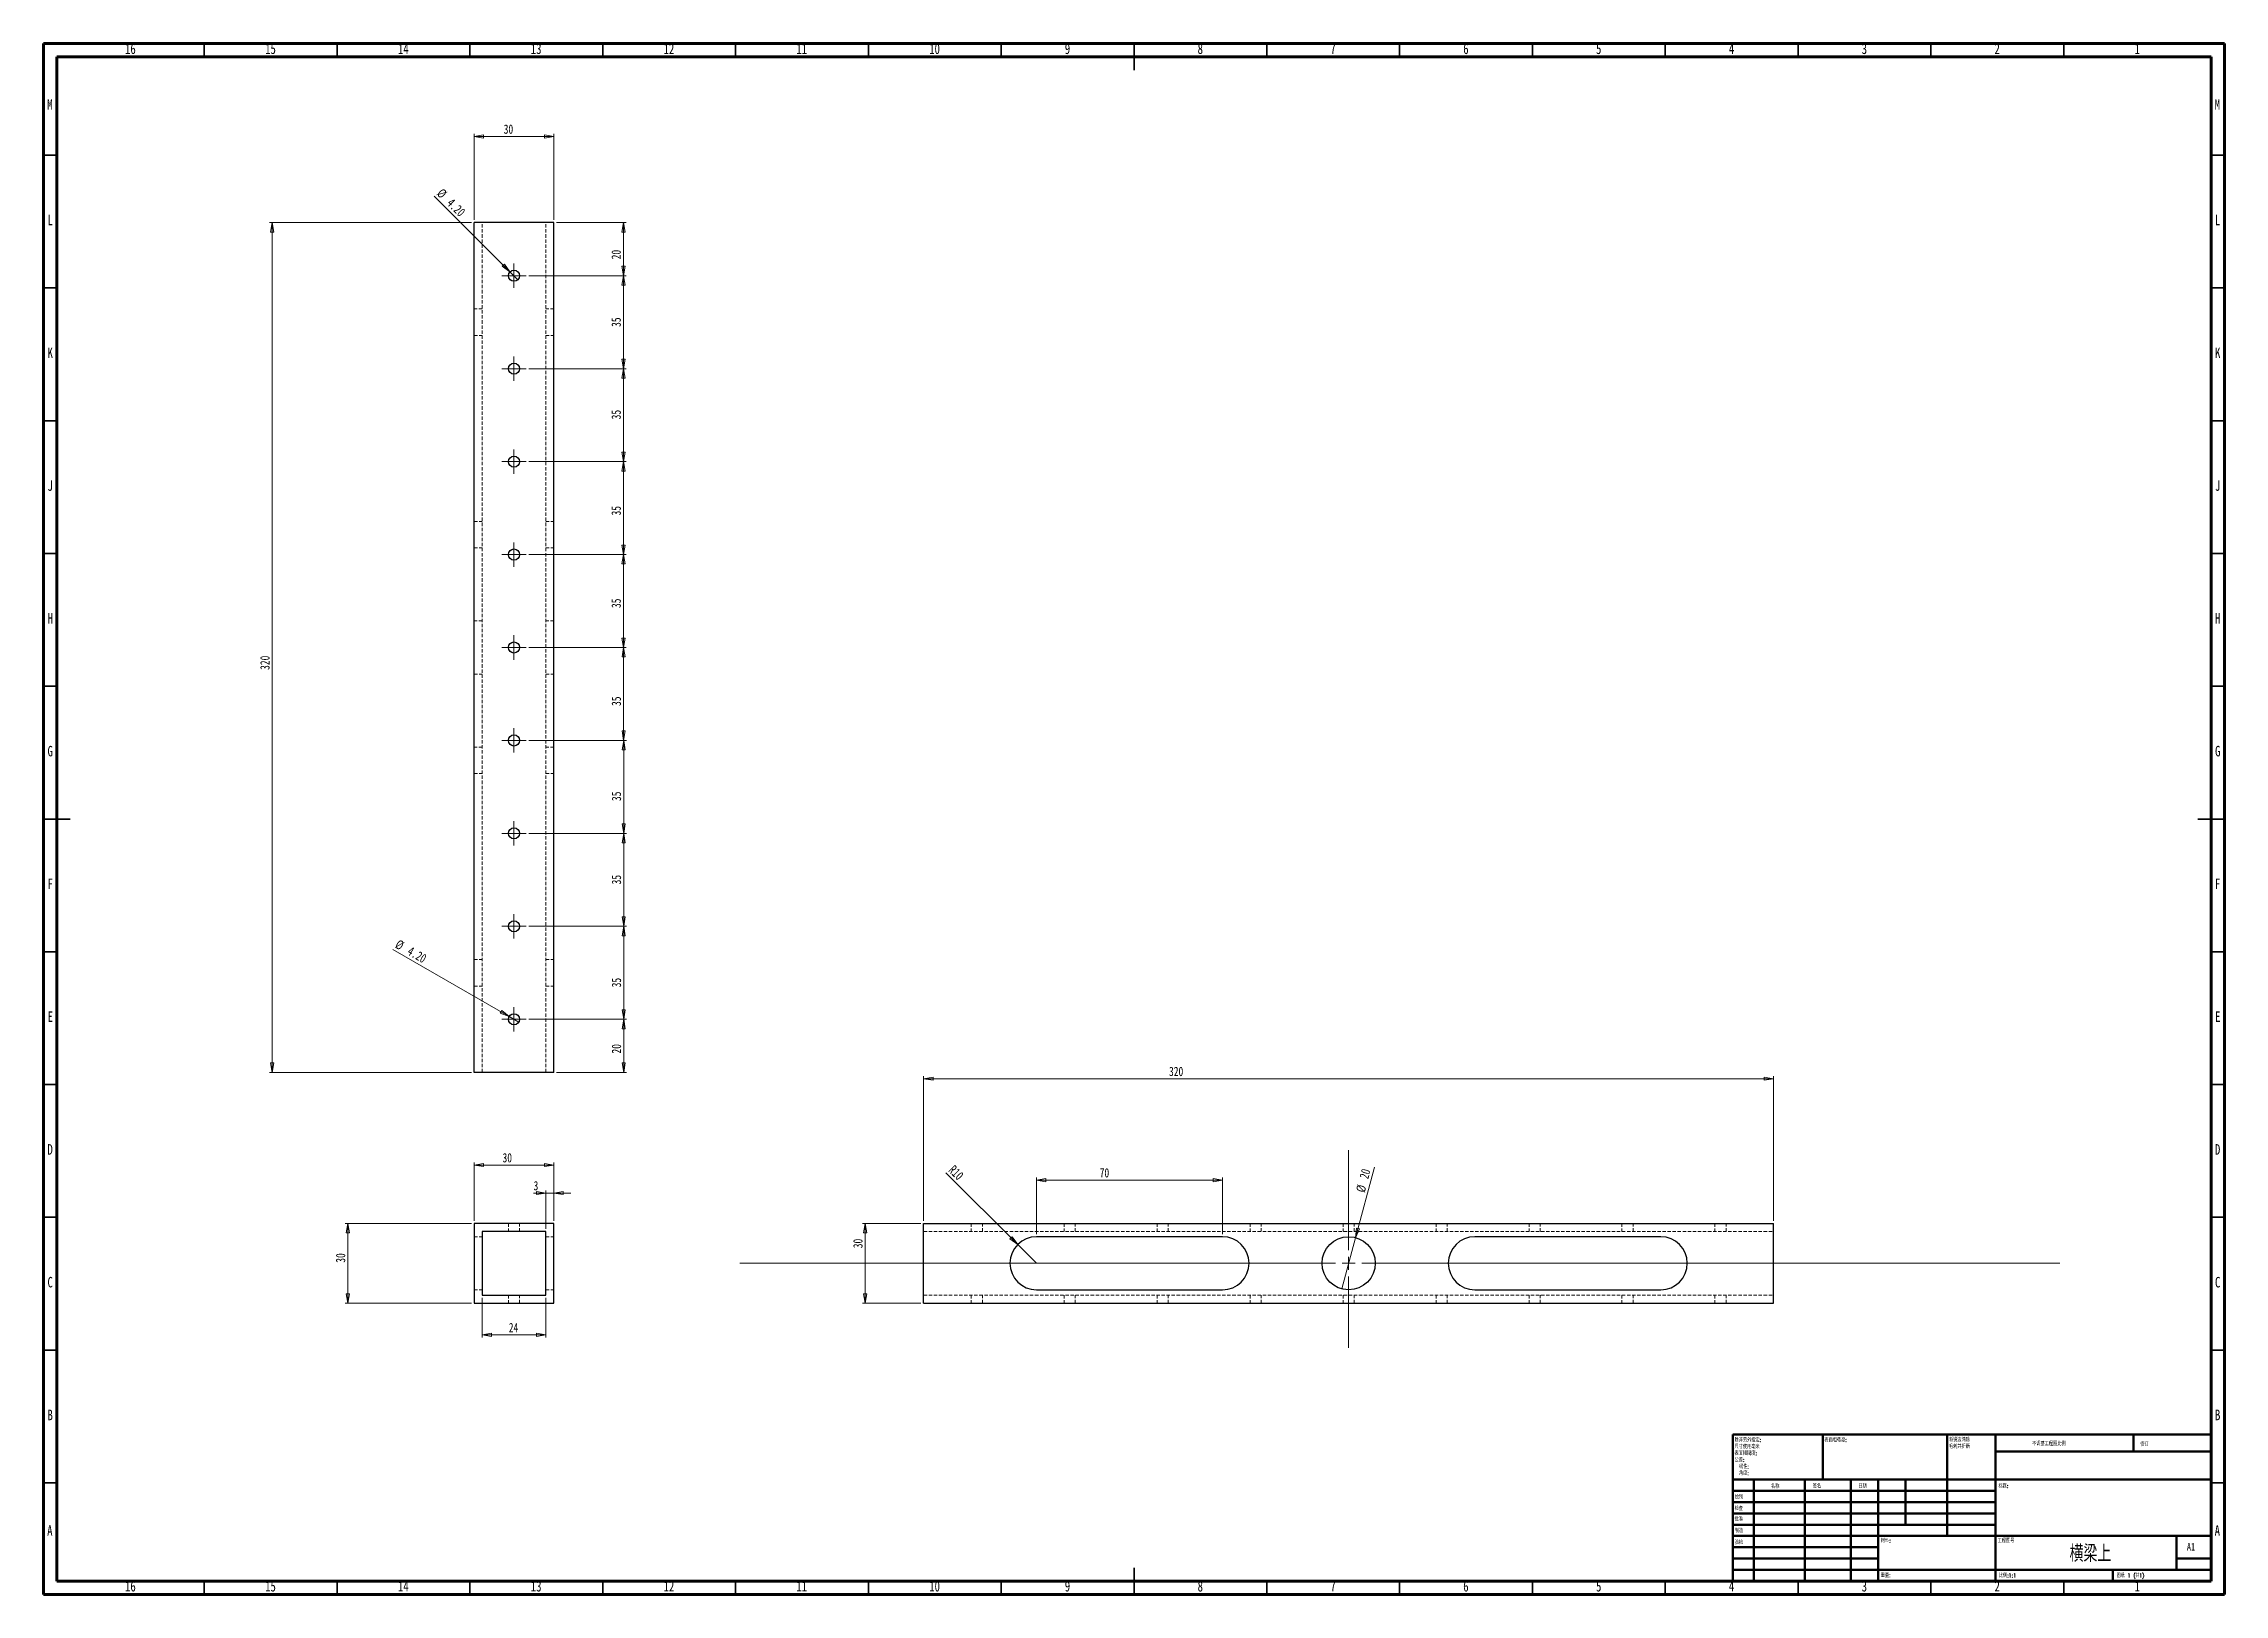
# Model space of a CAD drawing. Header units: millimetres. Extents: x 15 to 836, y 5 to 589.
import ezdxf

# ---------------------------------------------------------------- set-up
doc = ezdxf.new("R2010")
doc.units = ezdxf.units.MM
doc.linetypes.add('HIDDEN', pattern=[1.905, 1.27, -0.635])
doc.styles.add('SLDTEXTSTYLE0', font='TXT', dxfattribs={"width": 0.75, "bigfont": 'bigfont'})
doc.styles.add('SLDTEXTSTYLE1', font='TXT', dxfattribs={"width": 0.694444, "bigfont": 'bigfont'})
doc.styles.add('SLDTEXTSTYLE2', font='TXT', dxfattribs={"width": 0.75})
doc.dimstyles.new('SLDDIMSTYLE0', dxfattribs={"dimtxt": 3.5, "dimasz": 3.556, "dimexe": 0, "dimexo": 0.0625, "dimgap": 0.875, "dimtad": 1, "dimrnd": 1e-09, "dimzin": 12, "dimdsep": 46, "dimtxsty": 'SLDTEXTSTYLE2', "dimblk1": 'CLOSED', "dimblk2": 'CLOSED', "dimsah": 1, "dimcen": 0.09, "dimadec": 0, "dimazin": 3, "dimtfac": 1, "dimtofl": 0, "dimtmove": 0, "dimatfit": 3, "dimldrblk": 'CLOSED', "dimfxl": 1, "dimfrac": 2, "dimtolj": 1, "dimtzin": 12, "dimarcsym": 0})
doc.dimstyles.new('SLDDIMSTYLE1', dxfattribs={"dimtxt": 3.5, "dimasz": 3.556, "dimexe": 0, "dimexo": 0.0625, "dimgap": 0.875, "dimtad": 1, "dimrnd": 1e-09, "dimzin": 12, "dimdsep": 46, "dimtxsty": 'SLDTEXTSTYLE2', "dimblk1": 'CLOSED', "dimblk2": 'CLOSED', "dimsah": 1, "dimcen": 0.09, "dimadec": 0, "dimazin": 3, "dimtfac": 1, "dimtmove": 0, "dimatfit": 0, "dimldrblk": 'CLOSED', "dimfxl": 1, "dimfrac": 2, "dimtolj": 1, "dimtzin": 12, "dimarcsym": 0})
doc.dimstyles.new('SLDDIMSTYLE2', dxfattribs={"dimtxt": 3.5, "dimasz": 3.556, "dimexe": 0, "dimexo": 0.0625, "dimgap": 0.875, "dimtad": 1, "dimrnd": 1e-09, "dimzin": 4, "dimdsep": 46, "dimtxsty": 'SLDTEXTSTYLE2', "dimblk1": 'NONE', "dimblk2": 'CLOSED', "dimsah": 1, "dimcen": 0, "dimadec": 0, "dimazin": 1, "dimtfac": 1, "dimtmove": 0, "dimatfit": 3, "dimldrblk": 'NONE', "dimfxl": 1, "dimfrac": 2, "dimtolj": 1, "dimtzin": 12, "dimarcsym": 0})
doc.dimstyles.new('SLDDIMSTYLE3', dxfattribs={"dimtxt": 3.5, "dimasz": 3.556, "dimexe": 0, "dimexo": 0.0625, "dimgap": 0.875, "dimtad": 1, "dimrnd": 1e-09, "dimzin": 12, "dimdsep": 46, "dimtxsty": 'SLDTEXTSTYLE2', "dimblk1": 'CLOSED', "dimblk2": 'CLOSED', "dimsah": 1, "dimcen": 0, "dimadec": 0, "dimazin": 3, "dimtfac": 1, "dimtofl": 0, "dimtmove": 0, "dimatfit": 3, "dimldrblk": 'CLOSED', "dimfxl": 1, "dimfrac": 2, "dimtolj": 1, "dimtzin": 12, "dimarcsym": 0})
doc.dimstyles.new('SLDDIMSTYLE4', dxfattribs={"dimtxt": 3.5, "dimasz": 3.556, "dimexe": 0, "dimexo": 0.0625, "dimgap": 0.875, "dimtad": 1, "dimrnd": 1e-09, "dimzin": 12, "dimdsep": 46, "dimtxsty": 'SLDTEXTSTYLE2', "dimblk1": 'NONE', "dimblk2": 'CLOSED', "dimsah": 1, "dimcen": 0, "dimadec": 0, "dimazin": 3, "dimtfac": 1, "dimtmove": 0, "dimatfit": 3, "dimldrblk": 'NONE', "dimfxl": 1, "dimfrac": 2, "dimtolj": 1, "dimtzin": 12, "dimarcsym": 0})

# ---------------------------------------------------------------- blocks, each defined once
blk = doc.blocks.new('SW_NOTE_0')
at = {"color": 0, "linetype": 'Continuous', "lineweight": 0, "char_height": 1.5, "attachment_point": 1, "style": 'SLDTEXTSTYLE0'}
for s, insert in [('\\M+18F9C\\M+194F1另\\M+18A4F\\M+18E77\\M+192E8:', (0, 1.93)), ('\\M+1955C\\M+196CA\\M+19165糙\\M+19378:', (0, -3.07)), ('\\M+18EDA\\M+190A1\\M+18E67\\M+19770\\M+19F7C\\M+195C4', (0, -0.57)), ('\\M+18CF6\\M+18DB7:', (0, -5.57)), ('线\\M+190AB:', (1.69, -8.07)), ('\\M+18A70\\M+19378:', (1.69, -10.57))]:
    blk.add_mtext(s, dxfattribs=dict(at, insert=insert))
blk = doc.blocks.new('SW_NOTE_1')
at = {"color": 0, "linetype": 'Continuous', "lineweight": 0, "char_height": 1.5, "attachment_point": 1, "style": 'SLDTEXTSTYLE0'}
for s, insert in [('\\M+18FAB锐边\\M+190B4\\M+18F9C', (0, 1.93)), ('\\M+196D1\\M+18E68\\M+19BF3\\M+190DC\\M+19266', (0, -0.57))]:
    blk.add_mtext(s, dxfattribs=dict(at, insert=insert))
blk = doc.blocks.new('_Closed')
at = {"color": 0, "linetype": 'ByBlock', "lineweight": -2}
for p, q in [((-1, 0.166667), (0, 0)), ((-1, 0.166667), (-1, -0.166667)), ((0, 0), (-1, -0.166667)), ((0, 0), (-1, 0))]:
    blk.add_line(p, q, dxfattribs=at)
blk = doc.blocks.new('_D')
at = {"color": 7, "linetype": 'Continuous', "lineweight": 18}
for p, q in [((177.07, 145.68), (177.07, 167.68)), ((207.07, 166.68), (177.07, 166.68)), ((207.07, 145.68), (207.07, 167.68))]:
    blk.add_line(p, q, dxfattribs=at)
at = {"color": 7, "linetype": 'Continuous', "lineweight": 18, "xscale": 3.556, "yscale": 3.556, "rotation": 180}
blk.add_blockref('_Closed', (177.07, 166.68, -160), dxfattribs=at)
at = {"color": 7, "linetype": 'Continuous', "lineweight": 18, "xscale": 3.556, "yscale": 3.556}
blk.add_blockref('_Closed', (207.07, 166.68, -160), dxfattribs=at)
at = {"color": 7, "linetype": 'Continuous', "lineweight": 18, "insert": (187.76, 171.19), "char_height": 3.5, "attachment_point": 1, "style": 'SLDTEXTSTYLE2'}
blk.add_mtext('30', dxfattribs=at)
blk = doc.blocks.new('_D_1')
at = {"color": 7, "linetype": 'Continuous', "lineweight": 18}
for p, q in [((176.07, 144.68), (128.55, 144.68)), ((129.55, 144.68), (129.55, 114.68)), ((176.07, 114.68), (128.55, 114.68))]:
    blk.add_line(p, q, dxfattribs=at)
at = {"color": 7, "linetype": 'Continuous', "lineweight": 18, "xscale": 3.556, "yscale": 3.556}
for p, rotation in [((129.55, 144.68, -160), 90), ((129.55, 114.68, -160), 270)]:
    blk.add_blockref('_Closed', p, dxfattribs=dict(at, rotation=rotation))
at = {"color": 7, "linetype": 'Continuous', "lineweight": 18, "insert": (125.04, 129.91), "char_height": 3.5, "attachment_point": 1, "rotation": 90, "style": 'SLDTEXTSTYLE2'}
blk.add_mtext('30', dxfattribs=at)
blk = doc.blocks.new('_D_2')
at = {"color": 7, "linetype": 'Continuous', "lineweight": 18}
for p, q in [((204.07, 156.15), (199.45, 156.15)), ((204.07, 142.68), (204.07, 157.15)), ((204.07, 156.15), (207.07, 156.15)), ((207.07, 145.68), (207.07, 157.15)), ((207.07, 156.15), (213.42, 156.15))]:
    blk.add_line(p, q, dxfattribs=at)
at = {"color": 7, "linetype": 'Continuous', "lineweight": 18, "xscale": 3.556, "yscale": 3.556}
blk.add_blockref('_Closed', (204.07, 156.15, -160), dxfattribs=at)
at = {"color": 7, "linetype": 'Continuous', "lineweight": 18, "xscale": 3.556, "yscale": 3.556, "rotation": 180}
blk.add_blockref('_Closed', (207.07, 156.15, -160), dxfattribs=at)
at = {"color": 7, "linetype": 'Continuous', "lineweight": 18, "insert": (199.45, 160.66), "char_height": 3.5, "attachment_point": 1, "style": 'SLDTEXTSTYLE2'}
blk.add_mtext('3', dxfattribs=at)
blk = doc.blocks.new('_D_3')
at = {"color": 7, "linetype": 'Continuous', "lineweight": 18}
for p, q in [((180.07, 116.68), (180.07, 101.73)), ((204.07, 116.68), (204.07, 101.73)), ((204.07, 102.73), (180.07, 102.73))]:
    blk.add_line(p, q, dxfattribs=at)
at = {"color": 7, "linetype": 'Continuous', "lineweight": 18, "xscale": 3.556, "yscale": 3.556, "rotation": 180}
blk.add_blockref('_Closed', (180.07, 102.73, -160), dxfattribs=at)
at = {"color": 7, "linetype": 'Continuous', "lineweight": 18, "xscale": 3.556, "yscale": 3.556}
blk.add_blockref('_Closed', (204.07, 102.73, -160), dxfattribs=at)
at = {"color": 7, "linetype": 'Continuous', "lineweight": 18, "insert": (190.12, 107.24), "char_height": 3.5, "attachment_point": 1, "style": 'SLDTEXTSTYLE2'}
blk.add_mtext('24', dxfattribs=at)
blk = doc.blocks.new('_D_4')
at = {"color": 7, "linetype": 'Continuous', "lineweight": 18}
for p, q in [((176.07, 521.6), (100.07, 521.6)), ((101.07, 201.6), (101.07, 521.6)), ((176.07, 201.6), (100.07, 201.6))]:
    blk.add_line(p, q, dxfattribs=at)
at = {"color": 7, "linetype": 'Continuous', "lineweight": 18, "xscale": 3.556, "yscale": 3.556}
for p, rotation in [((101.07, 521.6, -15), 90), ((101.07, 201.6, -15), 270)]:
    blk.add_blockref('_Closed', p, dxfattribs=dict(at, rotation=rotation))
at = {"color": 7, "linetype": 'Continuous', "lineweight": 18, "insert": (96.56, 353.16), "char_height": 3.5, "attachment_point": 1, "rotation": 90, "style": 'SLDTEXTSTYLE2'}
blk.add_mtext('320', dxfattribs=at)
blk = doc.blocks.new('_D_5')
at = {"color": 7, "linetype": 'Continuous', "lineweight": 18}
for p, q in [((177.07, 522.6), (177.07, 555.04)), ((207.07, 554.04), (177.07, 554.04)), ((207.07, 522.6), (207.07, 555.04))]:
    blk.add_line(p, q, dxfattribs=at)
at = {"color": 7, "linetype": 'Continuous', "lineweight": 18, "xscale": 3.556, "yscale": 3.556, "rotation": 180}
blk.add_blockref('_Closed', (177.07, 554.04, -15), dxfattribs=at)
at = {"color": 7, "linetype": 'Continuous', "lineweight": 18, "xscale": 3.556, "yscale": 3.556}
blk.add_blockref('_Closed', (207.07, 554.04, -15), dxfattribs=at)
at = {"color": 7, "linetype": 'Continuous', "lineweight": 18, "insert": (188.21, 558.56), "char_height": 3.5, "attachment_point": 1, "style": 'SLDTEXTSTYLE2'}
blk.add_mtext('30', dxfattribs=at)
blk = doc.blocks.new('_D_6')
at = {"color": 7, "linetype": 'Continuous', "lineweight": 18}
for p, q in [((208.07, 521.6), (234.3, 521.6)), ((233.3, 501.6), (233.3, 521.6)), ((197.67, 501.6), (234.3, 501.6))]:
    blk.add_line(p, q, dxfattribs=at)
at = {"color": 7, "linetype": 'Continuous', "lineweight": 18, "xscale": 3.556, "yscale": 3.556}
for p, rotation in [((233.3, 521.6, -15), 90), ((233.3, 501.6, -15), 270)]:
    blk.add_blockref('_Closed', p, dxfattribs=dict(at, rotation=rotation))
at = {"color": 7, "linetype": 'Continuous', "lineweight": 18, "insert": (228.79, 507.78), "char_height": 3.5, "attachment_point": 1, "rotation": 90, "style": 'SLDTEXTSTYLE2'}
blk.add_mtext('20', dxfattribs=at)
blk = doc.blocks.new('_D_7')
at = {"color": 7, "linetype": 'Continuous', "lineweight": 18}
for p, q in [((197.67, 501.6), (234.3, 501.6)), ((233.3, 466.6), (233.3, 501.6)), ((197.67, 466.6), (234.3, 466.6))]:
    blk.add_line(p, q, dxfattribs=at)
at = {"color": 7, "linetype": 'Continuous', "lineweight": 18, "xscale": 3.556, "yscale": 3.556}
for p, rotation in [((233.3, 501.6, -15), 90), ((233.3, 466.6, -15), 270)]:
    blk.add_blockref('_Closed', p, dxfattribs=dict(at, rotation=rotation))
at = {"color": 7, "linetype": 'Continuous', "lineweight": 18, "insert": (228.79, 482.33), "char_height": 3.5, "attachment_point": 1, "rotation": 90, "style": 'SLDTEXTSTYLE2'}
blk.add_mtext('35', dxfattribs=at)
blk = doc.blocks.new('_D_8')
at = {"color": 7, "linetype": 'Continuous', "lineweight": 18}
for p, q in [((197.67, 466.6), (234.3, 466.6)), ((233.3, 431.6), (233.3, 466.6)), ((197.67, 431.6), (234.3, 431.6))]:
    blk.add_line(p, q, dxfattribs=at)
at = {"color": 7, "linetype": 'Continuous', "lineweight": 18, "xscale": 3.556, "yscale": 3.556}
for p, rotation in [((233.3, 466.6, -15), 90), ((233.3, 431.6, -15), 270)]:
    blk.add_blockref('_Closed', p, dxfattribs=dict(at, rotation=rotation))
at = {"color": 7, "linetype": 'Continuous', "lineweight": 18, "insert": (228.79, 447.52), "char_height": 3.5, "attachment_point": 1, "rotation": 90, "style": 'SLDTEXTSTYLE2'}
blk.add_mtext('35', dxfattribs=at)
blk = doc.blocks.new('_D_9')
at = {"color": 7, "linetype": 'Continuous', "lineweight": 18}
for p, q in [((197.67, 431.6), (234.3, 431.6)), ((233.3, 396.6), (233.3, 431.6)), ((197.67, 396.6), (234.3, 396.6))]:
    blk.add_line(p, q, dxfattribs=at)
at = {"color": 7, "linetype": 'Continuous', "lineweight": 18, "xscale": 3.556, "yscale": 3.556}
for p, rotation in [((233.3, 431.6, -15), 90), ((233.3, 396.6, -15), 270)]:
    blk.add_blockref('_Closed', p, dxfattribs=dict(at, rotation=rotation))
at = {"color": 7, "linetype": 'Continuous', "lineweight": 18, "insert": (228.79, 411.32), "char_height": 3.5, "attachment_point": 1, "rotation": 90, "style": 'SLDTEXTSTYLE2'}
blk.add_mtext('35', dxfattribs=at)
blk = doc.blocks.new('_D_10')
at = {"color": 7, "linetype": 'Continuous', "lineweight": 18}
for p, q in [((197.67, 396.6), (234.3, 396.6)), ((233.3, 361.6), (233.3, 396.6)), ((197.67, 361.6), (234.3, 361.6))]:
    blk.add_line(p, q, dxfattribs=at)
at = {"color": 7, "linetype": 'Continuous', "lineweight": 18, "xscale": 3.556, "yscale": 3.556}
for p, rotation in [((233.3, 396.6, -15), 90), ((233.3, 361.6, -15), 270)]:
    blk.add_blockref('_Closed', p, dxfattribs=dict(at, rotation=rotation))
at = {"color": 7, "linetype": 'Continuous', "lineweight": 18, "insert": (228.79, 376.46), "char_height": 3.5, "attachment_point": 1, "rotation": 90, "style": 'SLDTEXTSTYLE2'}
blk.add_mtext('35', dxfattribs=at)
blk = doc.blocks.new('_D_11')
at = {"color": 7, "linetype": 'Continuous', "lineweight": 18}
for p, q in [((197.67, 361.6), (234.36, 361.6)), ((233.36, 361.6), (233.36, 326.6)), ((197.67, 326.6), (234.36, 326.6))]:
    blk.add_line(p, q, dxfattribs=at)
at = {"color": 7, "linetype": 'Continuous', "lineweight": 18, "xscale": 3.556, "yscale": 3.556}
for p, rotation in [((233.36, 361.6, -15), 90), ((233.36, 326.6, -15), 270)]:
    blk.add_blockref('_Closed', p, dxfattribs=dict(at, rotation=rotation))
at = {"color": 7, "linetype": 'Continuous', "lineweight": 18, "insert": (228.85, 339.58), "char_height": 3.5, "attachment_point": 1, "rotation": 90, "style": 'SLDTEXTSTYLE2'}
blk.add_mtext('35', dxfattribs=at)
blk = doc.blocks.new('_D_12')
at = {"color": 7, "linetype": 'Continuous', "lineweight": 18}
for p, q in [((197.67, 326.6), (234.4, 326.6)), ((233.4, 291.6), (233.4, 326.6)), ((197.67, 291.6), (234.4, 291.6))]:
    blk.add_line(p, q, dxfattribs=at)
at = {"color": 7, "linetype": 'Continuous', "lineweight": 18, "xscale": 3.556, "yscale": 3.556}
for p, rotation in [((233.4, 326.6, -15), 90), ((233.4, 291.6, -15), 270)]:
    blk.add_blockref('_Closed', p, dxfattribs=dict(at, rotation=rotation))
at = {"color": 7, "linetype": 'Continuous', "lineweight": 18, "insert": (228.88, 303.77), "char_height": 3.5, "attachment_point": 1, "rotation": 90, "style": 'SLDTEXTSTYLE2'}
blk.add_mtext('35', dxfattribs=at)
blk = doc.blocks.new('_D_13')
at = {"color": 7, "linetype": 'Continuous', "lineweight": 18}
for p, q in [((197.67, 291.6), (234.4, 291.6)), ((233.4, 256.6), (233.4, 291.6)), ((197.67, 256.6), (234.4, 256.6))]:
    blk.add_line(p, q, dxfattribs=at)
at = {"color": 7, "linetype": 'Continuous', "lineweight": 18, "xscale": 3.556, "yscale": 3.556}
for p, rotation in [((233.4, 291.6, -15), 90), ((233.4, 256.6, -15), 270)]:
    blk.add_blockref('_Closed', p, dxfattribs=dict(at, rotation=rotation))
at = {"color": 7, "linetype": 'Continuous', "lineweight": 18, "insert": (228.88, 272.38), "char_height": 3.5, "attachment_point": 1, "rotation": 90, "style": 'SLDTEXTSTYLE2'}
blk.add_mtext('35', dxfattribs=at)
blk = doc.blocks.new('_D_14')
at = {"color": 7, "linetype": 'Continuous', "lineweight": 18}
for p, q in [((197.67, 256.6), (234.4, 256.6)), ((233.4, 221.6), (233.4, 256.6)), ((197.67, 221.6), (234.4, 221.6))]:
    blk.add_line(p, q, dxfattribs=at)
at = {"color": 7, "linetype": 'Continuous', "lineweight": 18, "xscale": 3.556, "yscale": 3.556}
for p, rotation in [((233.4, 256.6, -15), 90), ((233.4, 221.6, -15), 270)]:
    blk.add_blockref('_Closed', p, dxfattribs=dict(at, rotation=rotation))
at = {"color": 7, "linetype": 'Continuous', "lineweight": 18, "insert": (228.89, 233.62), "char_height": 3.5, "attachment_point": 1, "rotation": 90, "style": 'SLDTEXTSTYLE2'}
blk.add_mtext('35', dxfattribs=at)
blk = doc.blocks.new('_D_15')
at = {"color": 7, "linetype": 'Continuous', "lineweight": 18}
for p, q in [((197.67, 221.6), (234.4, 221.6)), ((233.4, 221.6), (233.4, 201.6)), ((208.07, 201.6), (234.4, 201.6))]:
    blk.add_line(p, q, dxfattribs=at)
at = {"color": 7, "linetype": 'Continuous', "lineweight": 18, "xscale": 3.556, "yscale": 3.556}
for p, rotation in [((233.4, 221.6, -15), 90), ((233.4, 201.6, -15), 270)]:
    blk.add_blockref('_Closed', p, dxfattribs=dict(at, rotation=rotation))
at = {"color": 7, "linetype": 'Continuous', "lineweight": 18, "insert": (228.89, 208.68), "char_height": 3.5, "attachment_point": 1, "rotation": 90, "style": 'SLDTEXTSTYLE2'}
blk.add_mtext('20', dxfattribs=at)
blk = doc.blocks.new('_D_16')
at = {"color": 7, "linetype": 'Continuous', "lineweight": 18}
for q in [(162.08, 531.59), (193.55, 500.11)]:
    blk.add_line((190.58, 503.08), q, dxfattribs=at)
at = {"color": 7, "linetype": 'Continuous', "lineweight": 18, "xscale": 3.556, "yscale": 3.556, "rotation": 315}
blk.add_blockref('_Closed', (190.58, 503.08, -15), dxfattribs=at)
at = {"color": 7, "linetype": 'Continuous', "lineweight": 18, "char_height": 3.5, "attachment_point": 1, "rotation": 315, "style": 'SLDTEXTSTYLE2'}
for s, insert in [('%%c', (165.26, 534.77)), ('4.20', (169.03, 531.08))]:
    blk.add_mtext(s, dxfattribs=dict(at, insert=insert))
blk = doc.blocks.new('_None')
blk = doc.blocks.new('_D_17')
at = {"color": 7, "linetype": 'Continuous', "lineweight": 18}
for q in [(146.52, 247.9), (193.89, 220.55)]:
    blk.add_line((190.25, 222.65), q, dxfattribs=at)
at = {"color": 7, "linetype": 'Continuous', "lineweight": 18, "xscale": 3.556, "yscale": 3.556, "rotation": 330}
blk.add_blockref('_Closed', (190.25, 222.65, -15), dxfattribs=at)
at = {"color": 7, "linetype": 'Continuous', "lineweight": 18, "char_height": 3.5, "attachment_point": 1, "rotation": 330, "style": 'SLDTEXTSTYLE2'}
for s, insert in [('%%c', (148.77, 251.8)), ('4.20', (153.37, 249.21))]:
    blk.add_mtext(s, dxfattribs=dict(at, insert=insert))
blk = doc.blocks.new('SW_CENTERMARKSYMBOL_0')
at = {"color": 0, "linetype": 'Continuous', "lineweight": 0}
for p, q in [((-2.5, 0), (-4.6, 0)), ((0, 0), (-2.5, 0)), ((0, 2.5), (0, 4.6)), ((0, 0), (0, 2.5)), ((0, 0), (0, -2.5)), ((0, 0), (2.5, 0)), ((2.5, 0), (4.6, 0)), ((0, -2.5), (0, -4.6))]:
    blk.add_line(p, q, dxfattribs=at)
blk = doc.blocks.new('SW_CENTERMARKSYMBOL_1')
at = {"color": 0, "linetype": 'Continuous', "lineweight": 0}
for p, q in [((-2.5, 0), (-4.6, 0)), ((0, 0), (-2.5, 0)), ((0, 2.5), (0, 4.6)), ((0, 0), (0, 2.5)), ((0, 0), (0, -2.5)), ((0, 0), (2.5, 0)), ((2.5, 0), (4.6, 0)), ((0, -2.5), (0, -4.6))]:
    blk.add_line(p, q, dxfattribs=at)
blk = doc.blocks.new('SW_CENTERMARKSYMBOL_2')
at = {"color": 0, "linetype": 'Continuous', "lineweight": 0}
for p, q in [((-2.5, 0), (-4.6, 0)), ((0, 0), (-2.5, 0)), ((0, 2.5), (0, 4.6)), ((0, 0), (0, 2.5)), ((0, 0), (0, -2.5)), ((0, 0), (2.5, 0)), ((2.5, 0), (4.6, 0)), ((0, -2.5), (0, -4.6))]:
    blk.add_line(p, q, dxfattribs=at)
blk = doc.blocks.new('SW_CENTERMARKSYMBOL_3')
at = {"color": 0, "linetype": 'Continuous', "lineweight": 0}
for p, q in [((-2.5, 0), (-4.6, 0)), ((0, 0), (-2.5, 0)), ((0, 2.5), (0, 4.6)), ((0, 0), (0, 2.5)), ((0, 0), (0, -2.5)), ((0, 0), (2.5, 0)), ((2.5, 0), (4.6, 0)), ((0, -2.5), (0, -4.6))]:
    blk.add_line(p, q, dxfattribs=at)
blk = doc.blocks.new('SW_CENTERMARKSYMBOL_4')
at = {"color": 0, "linetype": 'Continuous', "lineweight": 0}
for p, q in [((-2.5, 0), (-4.6, 0)), ((0, 0), (-2.5, 0)), ((0, 2.5), (0, 4.6)), ((0, 0), (0, 2.5)), ((0, 0), (0, -2.5)), ((0, 0), (2.5, 0)), ((2.5, 0), (4.6, 0)), ((0, -2.5), (0, -4.6))]:
    blk.add_line(p, q, dxfattribs=at)
blk = doc.blocks.new('SW_CENTERMARKSYMBOL_5')
at = {"color": 0, "linetype": 'Continuous', "lineweight": 0}
for p, q in [((-2.5, 0), (-4.6, 0)), ((0, 0), (-2.5, 0)), ((0, 2.5), (0, 4.6)), ((0, 0), (0, 2.5)), ((0, 0), (0, -2.5)), ((0, 0), (2.5, 0)), ((2.5, 0), (4.6, 0)), ((0, -2.5), (0, -4.6))]:
    blk.add_line(p, q, dxfattribs=at)
blk = doc.blocks.new('SW_CENTERMARKSYMBOL_6')
at = {"color": 0, "linetype": 'Continuous', "lineweight": 0}
for p, q in [((-2.5, 0), (-4.6, 0)), ((0, 0), (-2.5, 0)), ((0, 2.5), (0, 4.6)), ((0, 0), (0, 2.5)), ((0, 0), (0, -2.5)), ((0, 0), (2.5, 0)), ((2.5, 0), (4.6, 0)), ((0, -2.5), (0, -4.6))]:
    blk.add_line(p, q, dxfattribs=at)
blk = doc.blocks.new('SW_CENTERMARKSYMBOL_7')
at = {"color": 0, "linetype": 'Continuous', "lineweight": 0}
for p, q in [((-2.5, 0), (-4.6, 0)), ((0, 0), (-2.5, 0)), ((0, 2.5), (0, 4.6)), ((0, 0), (0, 2.5)), ((0, 0), (0, -2.5)), ((0, 0), (2.5, 0)), ((2.5, 0), (4.6, 0)), ((0, -2.5), (0, -4.6))]:
    blk.add_line(p, q, dxfattribs=at)
blk = doc.blocks.new('SW_CENTERMARKSYMBOL_8')
at = {"color": 0, "linetype": 'Continuous', "lineweight": 0}
for p, q in [((-2.5, 0), (-4.6, 0)), ((0, 0), (-2.5, 0)), ((0, 2.5), (0, 4.6)), ((0, 0), (0, 2.5)), ((0, 0), (0, -2.5)), ((0, 0), (2.5, 0)), ((2.5, 0), (4.6, 0)), ((0, -2.5), (0, -4.6))]:
    blk.add_line(p, q, dxfattribs=at)
blk = doc.blocks.new('_D_18')
at = {"color": 7, "linetype": 'Continuous', "lineweight": 18}
for p, q in [((346.31, 145.68), (346.31, 200.2)), ((346.31, 199.2), (666.31, 199.2)), ((666.31, 145.68), (666.31, 200.2))]:
    blk.add_line(p, q, dxfattribs=at)
at = {"color": 7, "linetype": 'Continuous', "lineweight": 18, "xscale": 3.556, "yscale": 3.556, "rotation": 180}
blk.add_blockref('_Closed', (346.31, 199.2, -15), dxfattribs=at)
at = {"color": 7, "linetype": 'Continuous', "lineweight": 18, "xscale": 3.556, "yscale": 3.556}
blk.add_blockref('_Closed', (666.31, 199.2, -15), dxfattribs=at)
at = {"color": 7, "linetype": 'Continuous', "lineweight": 18, "insert": (438.68, 203.71), "char_height": 3.5, "attachment_point": 1, "style": 'SLDTEXTSTYLE2'}
blk.add_mtext('320', dxfattribs=at)
blk = doc.blocks.new('_D_19')
at = {"color": 7, "linetype": 'Continuous', "lineweight": 18}
for p, q in [((345.31, 144.68), (323.31, 144.68)), ((324.31, 114.68), (324.31, 144.68)), ((345.31, 114.68), (323.31, 114.68))]:
    blk.add_line(p, q, dxfattribs=at)
at = {"color": 7, "linetype": 'Continuous', "lineweight": 18, "xscale": 3.556, "yscale": 3.556}
for p, rotation in [((324.31, 144.68, -15), 90), ((324.31, 114.68, -15), 270)]:
    blk.add_blockref('_Closed', p, dxfattribs=dict(at, rotation=rotation))
at = {"color": 7, "linetype": 'Continuous', "lineweight": 18, "insert": (319.8, 135.36), "char_height": 3.5, "attachment_point": 1, "rotation": 90, "style": 'SLDTEXTSTYLE2'}
blk.add_mtext('30', dxfattribs=at)
blk = doc.blocks.new('_D_20')
at = {"color": 7, "linetype": 'Continuous', "lineweight": 18}
for q in [(354.72, 163.78), (388.81, 129.68)]:
    blk.add_line((381.74, 136.75), q, dxfattribs=at)
at = {"color": 7, "linetype": 'Continuous', "lineweight": 18, "xscale": 3.556, "yscale": 3.556, "rotation": 315}
blk.add_blockref('_Closed', (381.74, 136.75, -15), dxfattribs=at)
at = {"color": 7, "linetype": 'Continuous', "lineweight": 18, "insert": (357.9, 166.97), "char_height": 3.5, "attachment_point": 1, "rotation": 315, "style": 'SLDTEXTSTYLE2'}
blk.add_mtext('R10', dxfattribs=at)
blk = doc.blocks.new('_D_21')
at = {"color": 7, "linetype": 'Continuous', "lineweight": 18}
for p, q in [((388.81, 140.68), (388.81, 162.01)), ((458.81, 161.01), (388.81, 161.01)), ((458.81, 140.68), (458.81, 162.01))]:
    blk.add_line(p, q, dxfattribs=at)
at = {"color": 7, "linetype": 'Continuous', "lineweight": 18, "xscale": 3.556, "yscale": 3.556, "rotation": 180}
blk.add_blockref('_Closed', (388.81, 161.01, -15), dxfattribs=at)
at = {"color": 7, "linetype": 'Continuous', "lineweight": 18, "xscale": 3.556, "yscale": 3.556}
blk.add_blockref('_Closed', (458.81, 161.01, -15), dxfattribs=at)
at = {"color": 7, "linetype": 'Continuous', "lineweight": 18, "insert": (412.59, 165.52), "char_height": 3.5, "attachment_point": 1, "style": 'SLDTEXTSTYLE2'}
blk.add_mtext('70', dxfattribs=at)
blk = doc.blocks.new('_D_22')
at = {"color": 7, "linetype": 'Continuous', "lineweight": 18}
for q in [(516.03, 165.94), (503.72, 120.02)]:
    blk.add_line((508.9, 139.34), q, dxfattribs=at)
at = {"color": 7, "linetype": 'Continuous', "lineweight": 18, "xscale": 3.556, "yscale": 3.556, "rotation": 255}
blk.add_blockref('_Closed', (508.9, 139.34, -15), dxfattribs=at)
at = {"color": 7, "linetype": 'Continuous', "lineweight": 18, "char_height": 3.5, "attachment_point": 1, "rotation": 75, "style": 'SLDTEXTSTYLE2'}
for s, insert in [('20', (510.29, 162.12)), ('%%c', (508.97, 157.01))]:
    blk.add_mtext(s, dxfattribs=dict(at, insert=insert))
blk = doc.blocks.new('SW_CENTERMARKSYMBOL_9')
at = {"color": 0, "linetype": 'Continuous', "lineweight": 0}
for p, q in [((0, 5), (0, 42.56)), ((-5, 0), (-229.15, 0)), ((0, 0), (-2.5, 0)), ((0, 0), (0, 2.5)), ((0, 0), (0, -2.5)), ((0, 0), (2.5, 0)), ((5, 0), (267.77, 0)), ((0, -5), (0, -31.79))]:
    blk.add_line(p, q, dxfattribs=at)

msp = doc.modelspace()

# ---------------------------------------------------------------- linework, layer by layer
at = {"color": 7, "linetype": 'Continuous', "lineweight": 70}
for p, q in [((15, 5), (15, 589)), ((15, 589), (836, 589)), ((20, 10), (20, 584)), ((20, 584), (831, 584)), ((831, 584), (831, 10)), ((836, 589), (836, 5)), ((831, 10), (20, 10)), ((836, 5), (15, 5))]:
    msp.add_line(p, q, dxfattribs=at)
at = {"color": 7, "linetype": 'Continuous', "lineweight": 35}
for p, q in [((75.5, 584), (75.5, 589)), ((125.5, 584), (125.5, 589)), ((175.5, 584), (175.5, 589)), ((225.5, 584), (225.5, 589)), ((275.5, 584), (275.5, 589)), ((325.5, 584), (325.5, 589)), ((375.5, 584), (375.5, 589)), ((425.5, 589.001), (425.5, 578.999)), ((425.5, 584), (425.5, 589)), ((475.5, 584), (475.5, 589)), ((525.5, 584), (525.5, 589)), ((575.5, 584), (575.5, 589)), ((625.5, 584), (625.5, 589)), ((675.5, 584), (675.5, 589)), ((725.5, 584), (725.5, 589)), ((775.5, 584), (775.5, 589)), ((20, 547), (15, 547)), ((831, 547), (836, 547)), ((20, 497), (15, 497)), ((831, 497), (836, 497)), ((20, 447), (15, 447)), ((831, 447), (836, 447)), ((20, 397), (15, 397)), ((831, 397), (836, 397)), ((20, 347), (15, 347)), ((831, 347), (836, 347)), ((14.999, 297), (25.001, 297)), ((20, 297), (15, 297)), ((836.001, 297), (825.999, 297)), ((831, 297), (836, 297)), ((20, 247), (15, 247)), ((831, 247), (836, 247)), ((20, 197), (15, 197)), ((831, 197), (836, 197)), ((20, 147), (15, 147)), ((831, 147), (836, 147)), ((20, 97), (15, 97)), ((831, 97), (836, 97)), ((20, 47), (15, 47)), ((831, 47), (836, 47)), ((75.5, 10), (75.5, 5)), ((125.5, 10), (125.5, 5)), ((175.5, 10), (175.5, 5)), ((225.5, 10), (225.5, 5)), ((275.5, 10), (275.5, 5)), ((325.5, 10), (325.5, 5)), ((375.5, 10), (375.5, 5)), ((425.5, 4.999), (425.5, 15.001)), ((425.5, 10), (425.5, 5)), ((475.5, 10), (475.5, 5)), ((525.5, 10), (525.5, 5)), ((575.5, 10), (575.5, 5)), ((625.5, 10), (625.5, 5)), ((675.5, 10), (675.5, 5)), ((725.5, 10), (725.5, 5)), ((775.5, 10), (775.5, 5))]:
    msp.add_line(p, q, dxfattribs=at)
at = {"color": 7, "linetype": 'Continuous', "lineweight": 25}
for p, q in [((177.067, 201.598), (177.067, 521.598)), ((207.067, 521.598), (177.067, 521.598)), ((207.067, 201.598), (207.067, 521.598)), ((207.067, 201.598), (177.067, 201.598)), ((207.067, 144.683), (177.067, 144.683)), ((177.067, 144.683), (177.067, 114.683)), ((204.067, 141.683), (180.067, 141.683)), ((180.067, 141.683), (180.067, 117.683)), ((204.067, 117.683), (204.067, 141.683)), ((207.067, 114.683), (207.067, 144.683)), ((346.312, 114.683), (346.312, 144.683)), ((346.312, 144.683), (666.312, 144.683)), ((458.812, 139.683), (388.812, 139.683)), ((623.812, 139.683), (553.812, 139.683)), ((666.312, 114.683), (666.312, 144.683)), ((180.067, 117.683), (204.067, 117.683)), ((388.812, 119.683), (458.812, 119.683)), ((553.812, 119.683), (623.812, 119.683)), ((177.067, 114.683), (207.067, 114.683)), ((346.312, 114.683), (666.312, 114.683))]:
    msp.add_line(p, q, dxfattribs=at)
at = {"color": 7, "linetype": 'HIDDEN', "lineweight": 18}
for p, q in [((180.067, 201.598), (180.067, 521.598)), ((204.067, 201.598), (204.067, 521.598)), ((180.067, 489.098), (177.067, 489.098)), ((207.067, 489.098), (204.067, 489.098)), ((177.067, 479.098), (180.067, 479.098)), ((204.067, 479.098), (207.067, 479.098)), ((177.067, 409.098), (180.067, 409.098)), ((204.067, 409.098), (207.067, 409.098)), ((177.067, 399.098), (180.067, 399.098)), ((204.067, 399.098), (207.067, 399.098)), ((180.067, 371.598), (177.067, 371.598)), ((207.067, 371.598), (204.067, 371.598)), ((177.067, 351.598), (180.067, 351.598)), ((204.067, 351.598), (207.067, 351.598)), ((180.067, 324.098), (177.067, 324.098)), ((207.067, 324.098), (204.067, 324.098)), ((177.067, 314.098), (180.067, 314.098)), ((204.067, 314.098), (207.067, 314.098)), ((177.067, 244.098), (180.067, 244.098)), ((204.067, 244.098), (207.067, 244.098)), ((177.067, 234.098), (180.067, 234.098)), ((204.067, 234.098), (207.067, 234.098)), ((177.067, 139.683), (180.067, 139.683)), ((189.967, 144.683), (189.967, 141.683)), ((194.167, 141.683), (194.167, 144.683)), ((204.067, 139.683), (207.067, 139.683)), ((346.312, 141.683), (666.312, 141.683)), ((364.212, 144.683), (364.212, 141.683)), ((368.412, 141.683), (368.412, 144.683)), ((399.212, 144.683), (399.212, 141.683)), ((403.412, 141.683), (403.412, 144.683)), ((434.212, 144.683), (434.212, 141.683)), ((438.412, 141.683), (438.412, 144.683)), ((469.212, 144.683), (469.212, 141.683)), ((473.412, 141.683), (473.412, 144.683)), ((504.212, 144.683), (504.212, 141.683)), ((508.412, 141.683), (508.412, 144.683)), ((539.212, 144.683), (539.212, 141.683)), ((543.412, 141.683), (543.412, 144.683)), ((574.212, 144.683), (574.212, 141.683)), ((578.412, 141.683), (578.412, 144.683)), ((609.212, 144.683), (609.212, 141.683)), ((613.412, 141.683), (613.412, 144.683)), ((644.212, 144.683), (644.212, 141.683)), ((648.412, 141.683), (648.412, 144.683)), ((177.067, 119.683), (180.067, 119.683)), ((189.967, 117.683), (189.967, 114.683)), ((194.167, 114.683), (194.167, 117.683)), ((204.067, 119.683), (207.067, 119.683)), ((346.312, 117.683), (666.312, 117.683)), ((364.212, 117.683), (364.212, 114.683)), ((368.412, 114.683), (368.412, 117.683)), ((399.212, 117.683), (399.212, 114.683)), ((403.412, 114.683), (403.412, 117.683)), ((434.212, 117.683), (434.212, 114.683)), ((438.412, 114.683), (438.412, 117.683)), ((469.212, 117.683), (469.212, 114.683)), ((473.412, 114.683), (473.412, 117.683)), ((504.212, 117.683), (504.212, 114.683)), ((508.412, 114.683), (508.412, 117.683)), ((539.212, 117.683), (539.212, 114.683)), ((543.412, 114.683), (543.412, 117.683)), ((574.212, 117.683), (574.212, 114.683)), ((578.412, 114.683), (578.412, 117.683)), ((609.212, 117.683), (609.212, 114.683)), ((613.412, 114.683), (613.412, 117.683)), ((644.212, 117.683), (644.212, 114.683)), ((648.412, 114.683), (648.412, 117.683))]:
    msp.add_line(p, q, dxfattribs=at)
at = {"color": 7, "linetype": 'Continuous', "lineweight": 50}
for p, q in [((651, 65.25), (831, 65.25)), ((651, 65.25), (651, 10)), ((684.8, 48.25), (684.8, 65.25)), ((731.6, 65.25), (731.6, 27)), ((749.8, 65.25), (749.8, 10)), ((831, 58.875), (749.8, 58.875)), ((801.8, 58.875), (801.8, 65.25)), ((831, 48.25), (651, 48.25)), ((749.8, 44), (651, 44)), ((658.8, 48.25), (658.8, 10)), ((677.991, 48.25), (677.991, 10)), ((695.399, 48.25), (695.399, 10)), ((705.6, 10), (705.6, 48.25)), ((716, 31.25), (716, 48.25)), ((749.8, 39.75), (651, 39.75)), ((749.8, 35.5), (651, 35.5)), ((749.8, 31.25), (651, 31.25)), ((705.6, 27), (651, 27)), ((705.6, 27), (831, 27)), ((818, 14.25), (818, 27)), ((705.6, 22.75), (651, 22.75)), ((705.6, 18.5), (651, 18.5)), ((831, 18.5), (818, 18.5)), ((651, 14.25), (831, 14.25)), ((794, 10), (794, 14.25))]:
    msp.add_line(p, q, dxfattribs=at)
at = {"color": 7, "linetype": 'Continuous', "lineweight": 25}
for centre, radius in [((192.067, 501.598), 2.1), ((192.067, 466.598), 2.1), ((192.067, 431.598), 2.1), ((192.067, 396.598), 2.1), ((192.067, 361.598), 2.1), ((192.067, 326.598), 2.1), ((192.067, 291.598), 2.1), ((192.067, 256.598), 2.1), ((192.067, 221.598), 2.1), ((506.312, 129.683), 10)]:
    msp.add_circle(centre, radius, dxfattribs=at)
for centre, start, end in [((388.812, 129.683), 90, 270), ((458.812, 129.683), 270, 90), ((553.812, 129.683), 90, 270), ((623.812, 129.683), 270, 90)]:
    msp.add_arc(centre, 10, start, end, dxfattribs=at)

# ---------------------------------------------------------------- block references
at = {"color": 7, "linetype": 'Continuous', "lineweight": 0}
for name, p in [('SW_CENTERMARKSYMBOL_0', (192.067, 501.598)), ('SW_CENTERMARKSYMBOL_1', (192.067, 466.598)), ('SW_CENTERMARKSYMBOL_2', (192.067, 431.598)), ('SW_CENTERMARKSYMBOL_3', (192.067, 396.598)), ('SW_CENTERMARKSYMBOL_8', (192.067, 361.598)), ('SW_CENTERMARKSYMBOL_7', (192.067, 326.598)), ('SW_CENTERMARKSYMBOL_6', (192.067, 291.598)), ('SW_CENTERMARKSYMBOL_5', (192.067, 256.598)), ('SW_CENTERMARKSYMBOL_4', (192.067, 221.598)), ('SW_CENTERMARKSYMBOL_9', (506.312, 129.683)), ('SW_NOTE_0', (651.594, 61.987)), ('SW_NOTE_1', (732.309, 62.069))]:
    msp.add_blockref(name, p, dxfattribs=at)

# ---------------------------------------------------------------- texts
for s, insert, char_height, attachment_point, style in [('16', (47.67, 589.06), 3.9688, 2, 'SLDTEXTSTYLE2'), ('15', (100.42, 589.06), 3.9688, 2, 'SLDTEXTSTYLE2'), ('14', (150.42, 589.06), 3.9688, 2, 'SLDTEXTSTYLE2'), ('13', (200.42, 589.06), 3.9688, 2, 'SLDTEXTSTYLE2'), ('12', (250.42, 589.06), 3.9688, 2, 'SLDTEXTSTYLE2'), ('11', (300.42, 589.06), 3.9688, 2, 'SLDTEXTSTYLE2'), ('10', (350.42, 589.06), 3.9688, 2, 'SLDTEXTSTYLE2'), ('9', (400.46, 589.06), 3.969, 2, 'SLDTEXTSTYLE2'), ('8', (450.46, 589.06), 3.969, 2, 'SLDTEXTSTYLE2'), ('7', (500.46, 589.06), 3.969, 2, 'SLDTEXTSTYLE2'), ('6', (550.46, 589.06), 3.969, 2, 'SLDTEXTSTYLE2'), ('5', (600.46, 589.06), 3.969, 2, 'SLDTEXTSTYLE2'), ('4', (650.46, 589.06), 3.969, 2, 'SLDTEXTSTYLE2'), ('3', (700.46, 589.06), 3.969, 2, 'SLDTEXTSTYLE2'), ('2', (750.46, 589.06), 3.969, 2, 'SLDTEXTSTYLE2'), ('1', (803.21, 589.06), 3.969, 2, 'SLDTEXTSTYLE2'), ('M', (17.362, 568.06), 3.969, 2, 'SLDTEXTSTYLE2'), ('M', (833.362, 568.06), 3.969, 2, 'SLDTEXTSTYLE2'), ('L', (17.455, 524.56), 3.969, 2, 'SLDTEXTSTYLE2'), ('L', (833.455, 524.56), 3.969, 2, 'SLDTEXTSTYLE2'), ('K', (17.489, 474.56), 3.969, 2, 'SLDTEXTSTYLE2'), ('K', (833.489, 474.56), 3.969, 2, 'SLDTEXTSTYLE2'), ('J', (17.465, 424.56), 3.969, 2, 'SLDTEXTSTYLE2'), ('J', (833.465, 424.56), 3.969, 2, 'SLDTEXTSTYLE2'), ('H', (17.49, 374.56), 3.969, 2, 'SLDTEXTSTYLE2'), ('H', (833.49, 374.56), 3.969, 2, 'SLDTEXTSTYLE2'), ('G', (17.487, 324.56), 3.969, 2, 'SLDTEXTSTYLE2'), ('G', (833.487, 324.56), 3.969, 2, 'SLDTEXTSTYLE2'), ('F', (17.458, 274.56), 3.969, 2, 'SLDTEXTSTYLE2'), ('F', (833.458, 274.56), 3.969, 2, 'SLDTEXTSTYLE2'), ('E', (17.508, 224.56), 3.969, 2, 'SLDTEXTSTYLE2'), ('E', (833.508, 224.56), 3.969, 2, 'SLDTEXTSTYLE2'), ('D', (17.453, 174.56), 3.969, 2, 'SLDTEXTSTYLE2'), ('D', (833.453, 174.56), 3.969, 2, 'SLDTEXTSTYLE2'), ('C', (17.459, 124.56), 3.969, 2, 'SLDTEXTSTYLE2'), ('C', (833.459, 124.56), 3.969, 2, 'SLDTEXTSTYLE2'), ('B', (17.471, 74.56), 3.969, 2, 'SLDTEXTSTYLE2'), ('B', (833.471, 74.56), 3.969, 2, 'SLDTEXTSTYLE2'), ('\\M+1955C\\M+196CA\\M+19165糙\\M+19378:', (685.371, 63.919), 1.5, 1, 'SLDTEXTSTYLE0'), ('\\M+19573调\\M+190AE\\M+18D48\\M+192F6图\\M+194E4\\M+197E1', (763.615, 62.533), 1.5, 1, 'SLDTEXTSTYLE0'), ('\\M+18F43订', (804.328, 62.335), 1.5, 1, 'SLDTEXTSTYLE0'), ('绘\\M+190A7', (651.685, 42.43), 1.5, 1, 'SLDTEXTSTYLE0'), ('\\M+196BC\\M+18FCC', (665.322, 46.501), 1.5, 1, 'SLDTEXTSTYLE0'), ('签\\M+196BC', (681.034, 46.562), 1.5, 1, 'SLDTEXTSTYLE0'), ('\\M+193FA\\M+18AFA', (698.215, 46.576), 1.5, 1, 'SLDTEXTSTYLE0'), ('标题:', (750.956, 46.576), 1.5, 1, 'SLDTEXTSTYLE0'), ('\\M+194E1\\M+18F79', (651.622, 34.177), 1.5, 1, 'SLDTEXTSTYLE0'), ('检查', (651.624, 38.154), 1.5, 1, 'SLDTEXTSTYLE0'), ('A', (17.34, 31.06), 3.969, 2, 'SLDTEXTSTYLE2'), ('验检', (651.677, 25.35), 1.5, 1, 'SLDTEXTSTYLE0'), ('\\M+190A7\\M+191A2', (651.682, 29.734), 1.5, 1, 'SLDTEXTSTYLE0'), ('\\M+18DDE\\M+197BF:', (706.646, 25.986), 1.5, 1, 'SLDTEXTSTYLE0'), ('\\M+18D48\\M+192F6图\\M+18D86', (750.629, 25.986), 1.5, 1, 'SLDTEXTSTYLE0'), ('A', (833.34, 31.06), 3.969, 2, 'SLDTEXTSTYLE2'), ('\\M+189A1\\M+197C0\\M+18FE3', (785.561, 23.607), 6.35, 2, 'SLDTEXTSTYLE0'), ('A1', (821.871, 24.406), 2.9104, 1, 'SLDTEXTSTYLE2'), ('16', (47.67, 10.06), 3.9688, 2, 'SLDTEXTSTYLE2'), ('15', (100.42, 10.06), 3.9688, 2, 'SLDTEXTSTYLE2'), ('14', (150.42, 10.06), 3.9688, 2, 'SLDTEXTSTYLE2'), ('13', (200.42, 10.06), 3.9688, 2, 'SLDTEXTSTYLE2'), ('12', (250.42, 10.06), 3.9688, 2, 'SLDTEXTSTYLE2'), ('11', (300.42, 10.06), 3.9688, 2, 'SLDTEXTSTYLE2'), ('10', (350.42, 10.06), 3.9688, 2, 'SLDTEXTSTYLE2'), ('9', (400.46, 10.06), 3.969, 2, 'SLDTEXTSTYLE2'), ('8', (450.46, 10.06), 3.969, 2, 'SLDTEXTSTYLE2'), ('7', (500.46, 10.06), 3.969, 2, 'SLDTEXTSTYLE2'), ('6', (550.46, 10.06), 3.969, 2, 'SLDTEXTSTYLE2'), ('5', (600.46, 10.06), 3.969, 2, 'SLDTEXTSTYLE2'), ('4', (650.46, 10.06), 3.969, 2, 'SLDTEXTSTYLE2'), ('3', (700.46, 10.06), 3.969, 2, 'SLDTEXTSTYLE2'), ('\\M+18F64\\M+197CA:', (706.618, 12.949), 1.4986, 1, 'SLDTEXTSTYLE0'), ('2', (750.46, 10.06), 3.969, 2, 'SLDTEXTSTYLE2'), ('\\M+194E4\\M+197E1:1:1', (751.074, 12.9), 1.5, 1, 'SLDTEXTSTYLE0'), ('图纸 1 (\\M+18BA41)', (795.478, 12.9), 1.5, 1, 'SLDTEXTSTYLE1'), ('1', (803.21, 10.06), 3.969, 2, 'SLDTEXTSTYLE2')]:
    msp.add_mtext(s, dxfattribs=dict(at, insert=insert, char_height=char_height, attachment_point=attachment_point, style=style))

# ---------------------------------------------------------------- dimensions: what is measured, and where the dimension line sits
at = {"color": 7, "linetype": 'Continuous', "lineweight": 18}
for base, p1, p2, dimstyle, picture, middle in [((177.067, 554.044), (207.067, 521.598), (177.067, 521.598), 'SLDDIMSTYLE0', '_D_5', (190.799, 554.044)), ((666.312, 199.199), (346.312, 144.683), (666.312, 144.683), 'SLDDIMSTYLE0', '_D_18', (442.557, 199.199)), ((177.067, 166.683), (207.067, 144.683), (177.067, 144.683), 'SLDDIMSTYLE0', '_D', (190.347, 166.683)), ((388.812, 161.01), (458.812, 139.683), (388.812, 139.683), 'SLDDIMSTYLE0', '_D_21', (415.174, 161.01)), ((207.067, 156.152), (204.067, 141.683), (207.067, 144.683), 'SLDDIMSTYLE1', '_D_2', (200.745, 156.152)), ((180.067, 102.732), (204.067, 117.683), (180.067, 117.683), 'SLDDIMSTYLE0', '_D_3', (192.708, 102.732))]:
    dim = msp.add_linear_dim(base=base, p1=p1, p2=p2, dimstyle=dimstyle, dxfattribs=at)
    dim.commit()
    dim.dimension.update_dxf_attribs({"geometry": picture, "text_midpoint": middle, "dimtype": 160})
for p1, p2, dimstyle, picture, middle in [((193.552, 500.113), (190.582, 503.083), 'SLDDIMSTYLE2', '_D_16', (167.067, 526.598)), ((193.886, 220.548), (190.249, 222.648), 'SLDDIMSTYLE2', '_D_17', (152.65, 244.356)), ((503.724, 120.024), (508.901, 139.342), 'SLDDIMSTYLE4', '_D_22', (514.706, 161.01))]:
    dim = msp.add_diameter_dim_2p(p1=p1, p2=p2, dimstyle=dimstyle, dxfattribs=at)
    dim.commit()
    dim.dimension.update_dxf_attribs({"geometry": picture, "text_midpoint": middle, "dimtype": 163})
for base, p1, p2, dimstyle, picture, middle in [((101.067, 521.598), (177.067, 201.598), (177.067, 521.598), 'SLDDIMSTYLE0', '_D_4', (101.067, 357.038)), ((233.305, 521.598), (196.667, 501.598), (207.067, 521.598), 'SLDDIMSTYLE1', '_D_6', (233.305, 510.37)), ((233.305, 501.598), (196.667, 466.598), (196.667, 501.598), 'SLDDIMSTYLE0', '_D_7', (233.305, 484.914)), ((233.305, 466.598), (196.667, 431.598), (196.667, 466.598), 'SLDDIMSTYLE0', '_D_8', (233.305, 450.103)), ((233.297, 431.598), (196.667, 396.598), (196.667, 431.598), 'SLDDIMSTYLE0', '_D_9', (233.297, 413.91)), ((233.297, 396.598), (196.667, 361.598), (196.667, 396.598), 'SLDDIMSTYLE0', '_D_10', (233.297, 379.043)), ((233.365, 326.598), (196.667, 361.598), (196.667, 326.598), 'SLDDIMSTYLE0', '_D_11', (233.365, 342.169)), ((233.397, 326.598), (196.667, 291.598), (196.667, 326.598), 'SLDDIMSTYLE0', '_D_12', (233.397, 306.359)), ((233.397, 291.598), (196.667, 256.598), (196.667, 291.598), 'SLDDIMSTYLE0', '_D_13', (233.397, 274.97)), ((233.399, 256.598), (196.667, 221.598), (196.667, 256.598), 'SLDDIMSTYLE0', '_D_14', (233.399, 236.202)), ((233.399, 201.598), (196.667, 221.598), (207.067, 201.598), 'SLDDIMSTYLE1', '_D_15', (233.399, 211.267)), ((129.555, 114.683), (177.067, 144.683), (177.067, 114.683), 'SLDDIMSTYLE0', '_D_1', (129.555, 132.5)), ((324.312, 144.683), (346.312, 114.683), (346.312, 144.683), 'SLDDIMSTYLE0', '_D_19', (324.312, 137.945))]:
    dim = msp.add_linear_dim(base=base, p1=p1, p2=p2, angle=90, dimstyle=dimstyle, dxfattribs=at)
    dim.commit()
    dim.dimension.update_dxf_attribs({"geometry": picture, "text_midpoint": middle, "dimtype": 160})
dim = msp.add_radius_dim(center=(388.812, 129.683), mpoint=(381.741, 136.754), dimstyle='SLDDIMSTYLE3', dxfattribs=at)
dim.commit()
dim.dimension.update_dxf_attribs({"geometry": '_D_20', "text_midpoint": (357.486, 161.01), "dimtype": 164})

doc.saveas('drawing.dxf')
